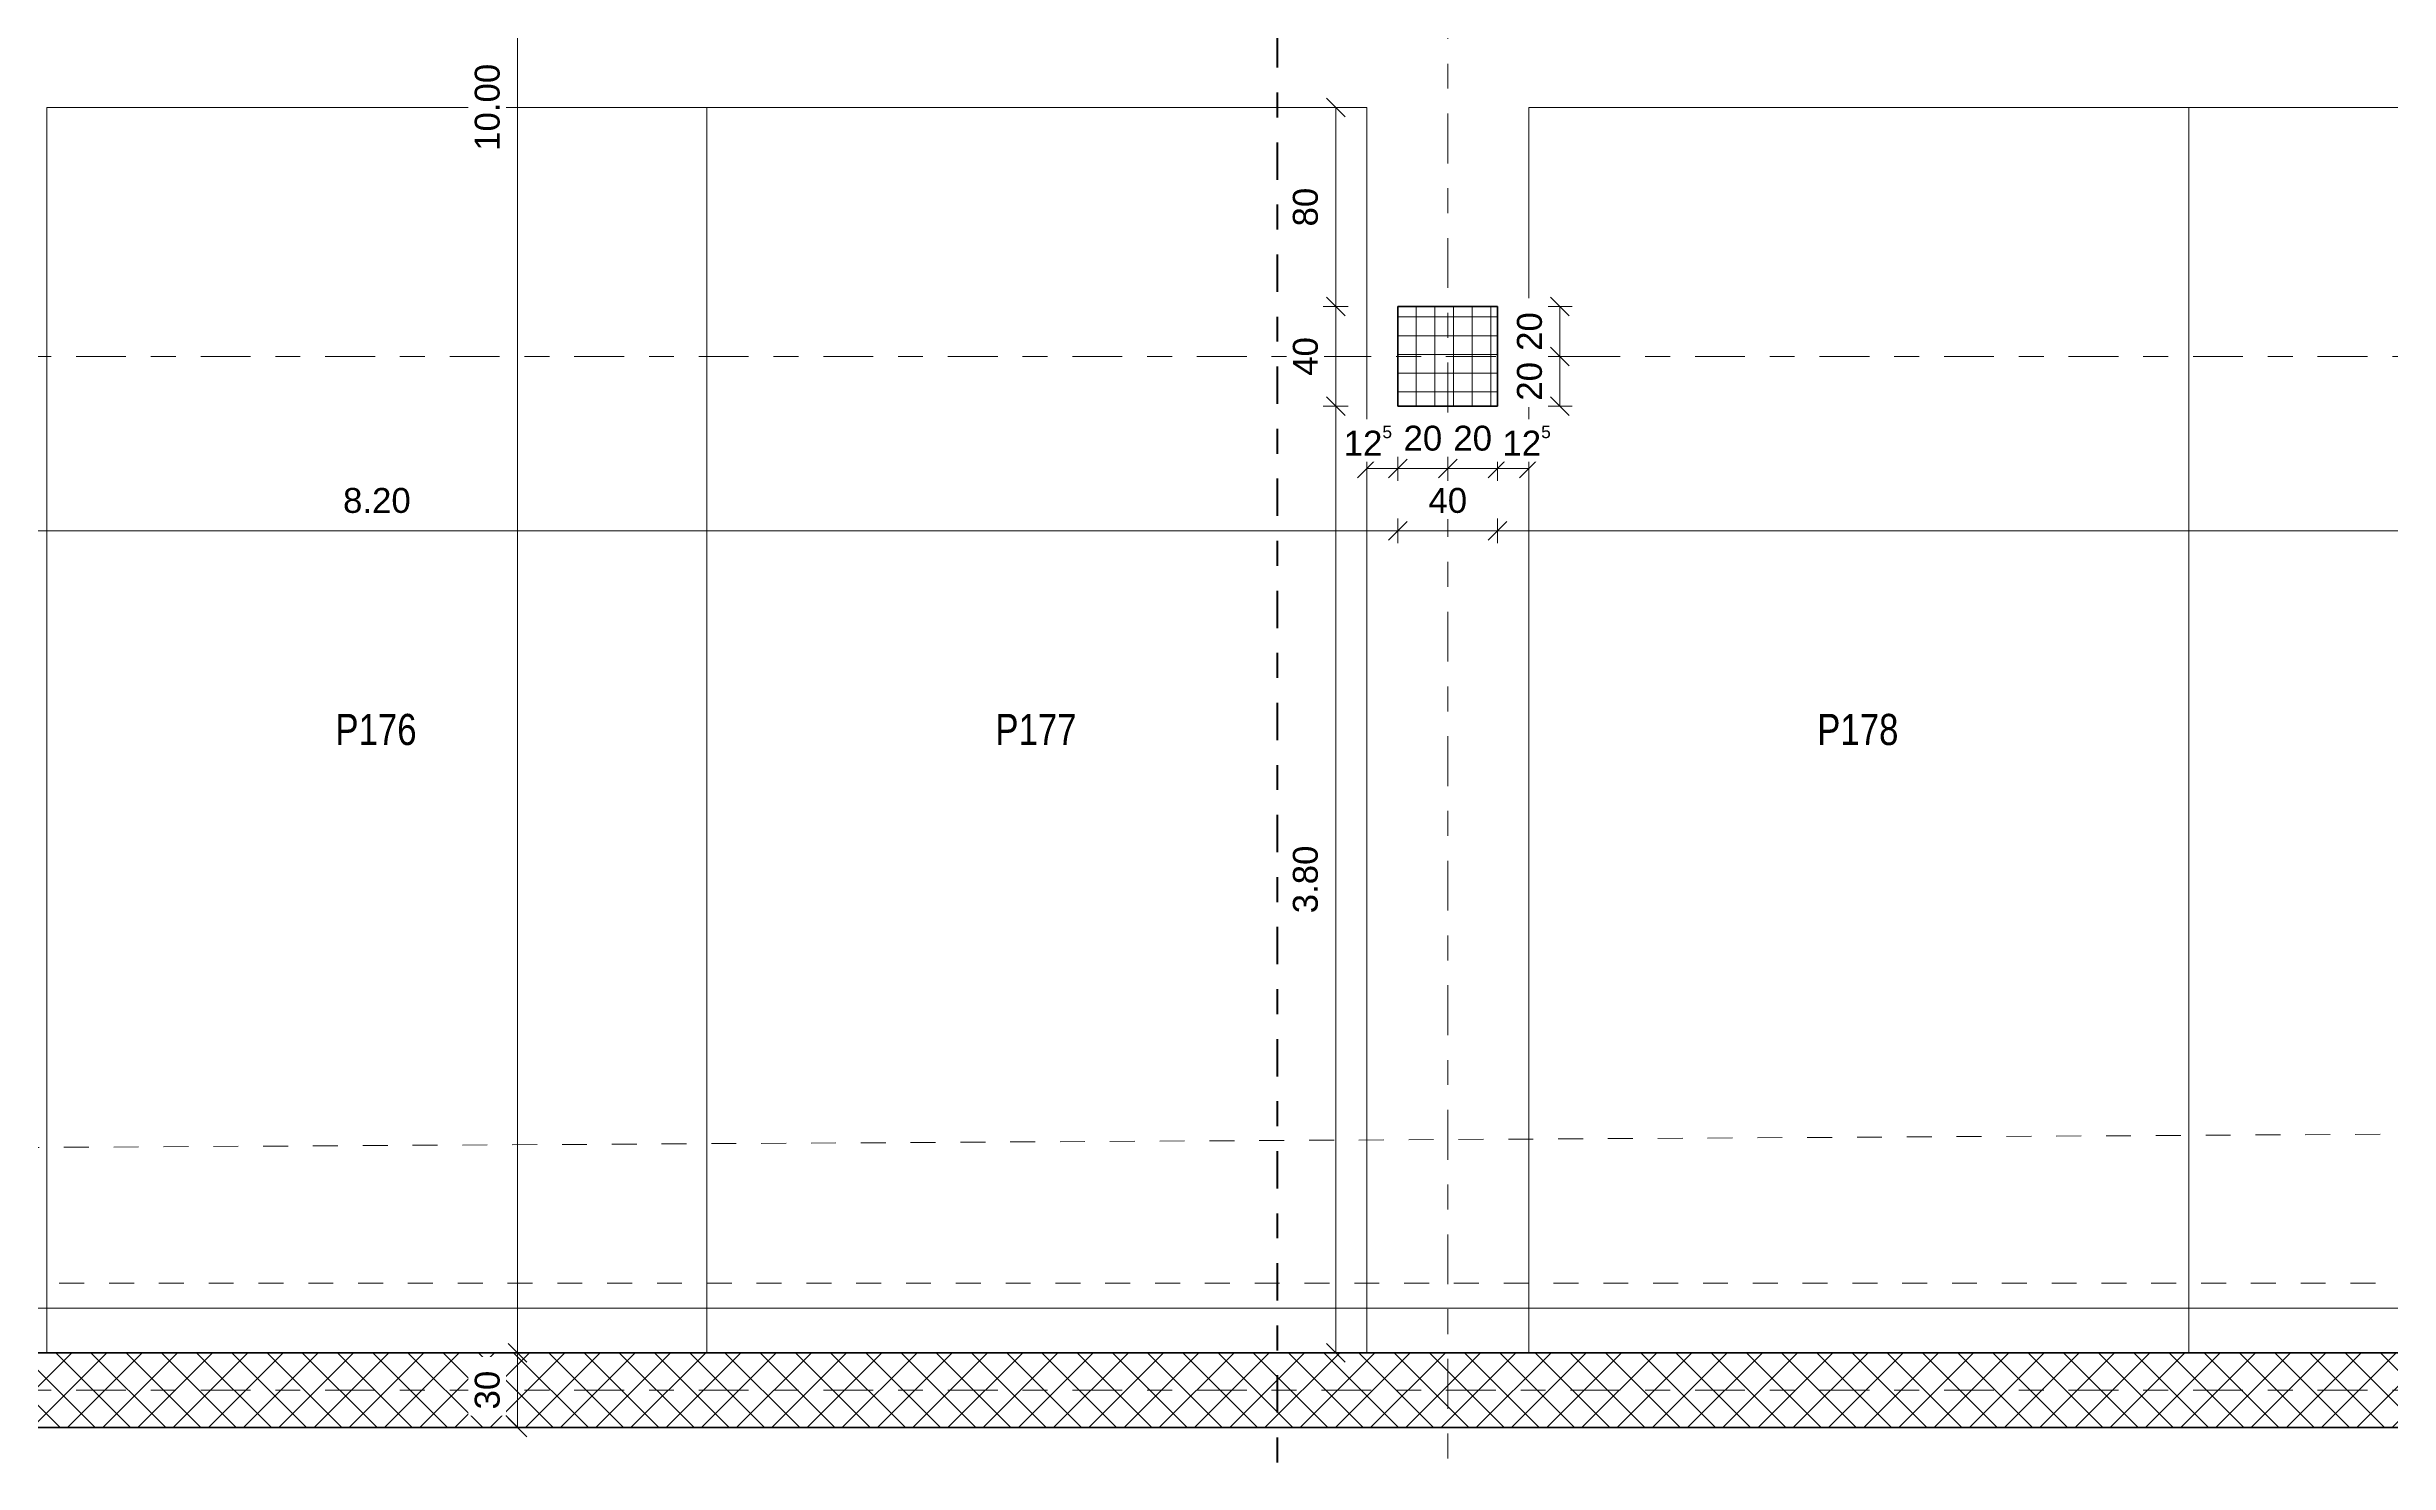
# Model space of a CAD drawing. Header units: metres. Extents: x -86 to 44, y -23 to 39.
# Drawn here: x -37.9 to -28.49, y -17.88 to -12.19 of the extents above; entities that cross this region are included whole.
import ezdxf

# ---------------------------------------------------------------- set-up
doc = ezdxf.new("R2010")
doc.units = ezdxf.units.M
for name, pattern in [('_Rasterlinie_', [0.375, 0.2, -0.05, 0.075, -0.05]), ('_Strichliert - Fein_', [0.15, 0.1, -0.05]), ('Gestrichelt', [0.1, 0.05, -0.05]), ('Strichpunkt - Mittel', [0.35, 0.15, -0.1, 0, -0.1])]:
    doc.linetypes.add(name, pattern=pattern)
for name, color, linetype, lineweight in [('A-____-____-DIMS', 7, 'Continuous', 5), ('A-____-____-DIMS-50', 7, 'Continuous', 5), ('A-FLOR-____-OTLN', 7, 'Continuous', 9), ('A-WALL-____-MCUT', 7, 'Continuous', 35), ('A-WALL-____-PATT', 7, 'Continuous', 35), ('C-PRKG-____-IDEN', 7, 'Continuous', 5), ('C-PRKG-____-OTLN', 7, 'Continuous', 9), ('S-COLS-____-MCUT', 7, 'Continuous', 35), ('S-COLS-____-OTLN', 7, 'Continuous', 9), ('S-GRID-____-OTLN', 7, 'Continuous', 5)]:
    doc.layers.add(name, color=color, linetype=linetype, lineweight=lineweight)
doc.layers.add('A-____-MATC-OTLN', color=7, linetype='Strichpunkt - Mittel', lineweight=40, true_color=0x0080ff)
doc.layers.add('A-DETL-____-OTLN', color=5, linetype='Continuous', lineweight=9, true_color=0x0000ff)
doc.styles.add('Arial_1', font='arial.ttf', dxfattribs={"height": 0.1})
doc.styles.add('Arial_3', font='arial.ttf', dxfattribs={"width": 0.8, "height": 0.125})
doc.dimstyles.new('SUB_Rohbau_fein', dxfattribs={"dimscale": 0.3048, "dimtxt": 0.102026, "dimasz": 0.246063, "dimexe": 0.164042, "dimexo": 0.0625, "dimgap": 0.123031, "dimtad": 1, "dimdec": 1, "dimlfac": 100, "dimrnd": 0.5, "dimdsep": 46, "dimtxsty": 'Arial_1', "dimblk1": 'OBLIQUE', "dimblk2": 'OBLIQUE', "dimsah": 1, "dimcen": 0.09, "dimazin": 0, "dimtfac": 1, "dimtdec": 4, "dimtix": 1, "dimtmove": 0, "dimatfit": 3, "dimfxl": 0.164042, "dimfxlon": 1, "dimtvp": 1, "dimtfill": 1, "dimtolj": 1, "dimtzin": 0, "dimarcsym": 2})
doc.dimstyles.new('SUB_Rohbau_fein_1', dxfattribs={"dimscale": 0.3048, "dimtxt": 0.102026, "dimasz": 0.246063, "dimexe": 0.164042, "dimexo": 0.0625, "dimgap": 0.123031, "dimtad": 1, "dimrnd": 0.005, "dimzin": 0, "dimdsep": 46, "dimtxsty": 'Arial_1', "dimblk1": 'OBLIQUE', "dimblk2": 'OBLIQUE', "dimsah": 1, "dimcen": 0.09, "dimazin": 0, "dimtfac": 1, "dimtdec": 4, "dimtix": 1, "dimtmove": 0, "dimatfit": 3, "dimfxl": 0.164042, "dimfxlon": 1, "dimtvp": 1, "dimtfill": 1, "dimtolj": 1, "dimtzin": 0, "dimarcsym": 2})
doc.dimstyles.new('SUB_Rohbau_fein_3', dxfattribs={"dimscale": 0.3048, "dimtxt": 0.102026, "dimasz": 0.246063, "dimexe": 0.164042, "dimexo": 0.0625, "dimgap": 0.123031, "dimtad": 1, "dimdec": 1, "dimlfac": 100, "dimrnd": 0.5, "dimdsep": 46, "dimtxsty": 'Arial_1', "dimblk1": 'OBLIQUE', "dimblk2": 'OBLIQUE', "dimsah": 1, "dimcen": 0.09, "dimazin": 0, "dimtfac": 1, "dimtdec": 4, "dimtix": 1, "dimtmove": 2, "dimatfit": 3, "dimfxl": 0.164042, "dimfxlon": 1, "dimtvp": 1, "dimtfill": 1, "dimtolj": 1, "dimtzin": 0, "dimarcsym": 2})
doc.dimstyles.new('SUB_Rohbau_fein_6', dxfattribs={"dimscale": 0.3048, "dimtxt": 0.102026, "dimasz": 0.246063, "dimexe": 0.164042, "dimexo": 0.0625, "dimgap": 0.123031, "dimtad": 1, "dimdec": 1, "dimlfac": 100, "dimrnd": 0.5, "dimdsep": 46, "dimtxsty": 'Arial_1', "dimblk1": 'OBLIQUE', "dimblk2": 'OBLIQUE', "dimsah": 1, "dimcen": 0.09, "dimazin": 0, "dimtfac": 1, "dimtdec": 4, "dimtix": 1, "dimtmove": 0, "dimatfit": 3, "dimfxl": 0.164042, "dimfxlon": 1, "dimtvp": 1, "dimtfill": 1, "dimtolj": 1, "dimtzin": 0, "dimarcsym": 2})
doc.dimstyles.new('SUB_Rohbau_fein_7', dxfattribs={"dimscale": 0.3048, "dimtxt": 0.102026, "dimasz": 0.246063, "dimexe": 0.164042, "dimexo": 0.0625, "dimgap": 0.123031, "dimtad": 1, "dimrnd": 0.005, "dimzin": 0, "dimdsep": 46, "dimtxsty": 'Arial_1', "dimblk1": 'OBLIQUE', "dimblk2": 'OBLIQUE', "dimsah": 1, "dimcen": 0.09, "dimazin": 0, "dimtfac": 1, "dimtdec": 4, "dimtix": 1, "dimtmove": 0, "dimatfit": 3, "dimfxl": 0.164042, "dimfxlon": 1, "dimtvp": 1, "dimtfill": 1, "dimtolj": 1, "dimtzin": 0, "dimarcsym": 2})
doc.dimstyles.new('SUB_Rohbau_fein_8', dxfattribs={"dimscale": 0.3048, "dimtxt": 0.102026, "dimasz": 0.246063, "dimexe": 0.164042, "dimexo": 0.0625, "dimgap": 0.123031, "dimtad": 1, "dimdec": 1, "dimlfac": 100, "dimrnd": 0.5, "dimdsep": 46, "dimtxsty": 'Arial_1', "dimblk1": 'OBLIQUE', "dimblk2": 'OBLIQUE', "dimsah": 1, "dimcen": 0.09, "dimazin": 0, "dimtfac": 1, "dimtdec": 4, "dimtix": 1, "dimtmove": 0, "dimatfit": 3, "dimfxl": 0.164042, "dimfxlon": 1, "dimtvp": 1, "dimtfill": 1, "dimtolj": 1, "dimtzin": 0, "dimarcsym": 2})

# ---------------------------------------------------------------- blocks, each defined once
blk = doc.blocks.new('PP_Parkplatz - 2650 x 5000-V3--01_UG_OK_FFB_AF')
at = {"layer": 'C-PRKG-____-OTLN', "color": 253, "true_color": 0x999999}
for p, q in [((-32.598, -12.4344), (-35.248, -12.4344)), ((-35.248, -12.4344), (-32.598, -12.4344)), ((-35.248, -12.4345), (-35.248, -12.4344)), ((-35.248, -17.4334), (-35.248, -12.4345)), ((-32.598, -12.4345), (-35.248, -12.4345)), ((-35.248, -12.4345), (-35.248, -17.4334)), ((-35.248, -17.4334), (-35.248, -12.4345)), ((-32.598, -12.4345), (-32.598, -12.4344)), ((-32.598, -17.4334), (-32.598, -12.4345)), ((-32.598, -17.4334), (-32.598, -12.4345)), ((-32.598, -12.4345), (-32.598, -17.4334)), ((-35.248, -17.4334), (-35.248, -17.4334)), ((-32.598, -17.4334), (-32.598, -17.4334))]:
    blk.add_line(p, q, dxfattribs=at)
blk = doc.blocks.new('PP_Parkplatz - 2650 x 5000-V4--01_UG_OK_FFB_AF')
at = {"layer": 'C-PRKG-____-OTLN', "color": 253, "true_color": 0x999999}
for p, q in [((-35.248, -12.4344), (-37.898, -12.4344)), ((-37.898, -12.4344), (-35.248, -12.4344)), ((-37.898, -12.4345), (-37.898, -12.4344)), ((-37.898, -17.4334), (-37.898, -12.4345)), ((-35.248, -12.4345), (-37.898, -12.4345)), ((-37.898, -12.4345), (-37.898, -17.4334)), ((-37.898, -17.4334), (-37.898, -12.4345)), ((-35.248, -12.4345), (-35.248, -12.4344)), ((-35.248, -17.4334), (-35.248, -12.4345)), ((-35.248, -17.4334), (-35.248, -12.4345)), ((-35.248, -12.4345), (-35.248, -17.4334)), ((-37.898, -17.4334), (-37.898, -17.4334)), ((-35.248, -17.4334), (-35.248, -17.4334))]:
    blk.add_line(p, q, dxfattribs=at)
blk = doc.blocks.new('DIMBLOCK817--01_UG_OK_FFB_AF')
at = {"layer": 'A-____-____-DIMS-50'}
for p, q in [((-40.673, -14.1334), (-40.673, -14.0834)), ((-40.673, -14.1334), (-40.6355, -14.0959)), ((-32.473, -14.1334), (-32.473, -14.0834)), ((-32.473, -14.1334), (-32.4355, -14.0959)), ((-40.673, -14.1334), (-40.7105, -14.1709)), ((-40.673, -14.1334), (-32.473, -14.1334)), ((-40.673, -14.1334), (-40.673, -14.1834)), ((-32.473, -14.1334), (-32.5105, -14.1709)), ((-32.473, -14.1334), (-32.473, -14.1834))]:
    blk.add_line(p, q, dxfattribs=at)
at = {"layer": 'A-____-____-DIMS-50', "color": 0, "insert": (-36.7087, -13.9614), "char_height": 0.1, "width": 0.325653, "attachment_point": 1, "line_spacing_factor": 0.941778, "style": 'Arial_1', "bg_fill": 3, "box_fill_scale": 1.25, "bg_fill_color": 256, "bg_fill_true_color": 13158600, "bg_fill_transparency": 0}
blk.add_mtext('8.20', dxfattribs=at)
blk = doc.blocks.new('_Oblique')
at = {"color": 0, "linetype": 'ByBlock', "lineweight": -2}
blk.add_line((-0.5, -0.5), (0.5, 0.5), dxfattribs=at)
blk = doc.blocks.new('DIMBLOCK818--01_UG_OK_FFB_AF')
at = {"layer": 'A-____-____-DIMS-50'}
for p, q in [((-32.473, -14.1334), (-32.473, -14.0834)), ((-32.473, -14.1334), (-32.4355, -14.0959)), ((-32.073, -14.1334), (-32.073, -14.0834)), ((-32.073, -14.1334), (-32.0355, -14.0959)), ((-32.473, -14.1334), (-32.5105, -14.1709)), ((-32.473, -14.1334), (-32.073, -14.1334)), ((-32.473, -14.1334), (-32.473, -14.1834)), ((-32.073, -14.1334), (-32.1105, -14.1709)), ((-32.073, -14.1334), (-32.073, -14.1834))]:
    blk.add_line(p, q, dxfattribs=at)
at = {"layer": 'A-____-____-DIMS-50', "color": 0, "insert": (-32.3506, -13.9614), "char_height": 0.1, "width": 0.186088, "attachment_point": 1, "line_spacing_factor": 0.941778, "style": 'Arial_1', "bg_fill": 3, "box_fill_scale": 1.25, "bg_fill_color": 256, "bg_fill_true_color": 13158600, "bg_fill_transparency": 0}
blk.add_mtext('40', dxfattribs=at)
blk = doc.blocks.new('DIMBLOCK819--01_UG_OK_FFB_AF')
at = {"layer": 'A-____-____-DIMS-50'}
for p, q in [((-32.073, -14.1334), (-32.073, -14.0834)), ((-32.073, -14.1334), (-32.0355, -14.0959)), ((-23.873, -14.1334), (-23.873, -14.0834)), ((-23.873, -14.1334), (-23.8355, -14.0959)), ((-32.073, -14.1334), (-32.1105, -14.1709)), ((-32.073, -14.1334), (-23.873, -14.1334)), ((-32.073, -14.1334), (-32.073, -14.1834)), ((-23.873, -14.1334), (-23.9105, -14.1709)), ((-23.873, -14.1334), (-23.873, -14.1834))]:
    blk.add_line(p, q, dxfattribs=at)
at = {"layer": 'A-____-____-DIMS-50', "color": 0, "insert": (-28.1087, -13.9614), "char_height": 0.1, "width": 0.325653, "attachment_point": 1, "line_spacing_factor": 0.941778, "style": 'Arial_1', "bg_fill": 3, "box_fill_scale": 1.25, "bg_fill_color": 256, "bg_fill_true_color": 13158600, "bg_fill_transparency": 0}
blk.add_mtext('8.20', dxfattribs=at)
blk = doc.blocks.new('DIMBLOCK844--01_UG_OK_FFB_AF')
at = {"layer": 'A-____-____-DIMS-50'}
for p, q in [((-32.723, -13.6334), (-32.773, -13.6334)), ((-32.723, -13.6334), (-32.7605, -13.5959)), ((-32.723, -17.4334), (-32.723, -13.6334)), ((-32.723, -13.6334), (-32.6855, -13.6709)), ((-32.723, -13.6334), (-32.673, -13.6334)), ((-32.723, -17.4334), (-32.7605, -17.3959)), ((-32.723, -17.4334), (-32.773, -17.4334)), ((-32.723, -17.4334), (-32.6855, -17.4709)), ((-32.723, -17.4334), (-32.673, -17.4334))]:
    blk.add_line(p, q, dxfattribs=at)
at = {"layer": 'A-____-____-DIMS-50', "color": 0, "insert": (-32.895, -15.6691), "char_height": 0.1, "width": 0.325653, "attachment_point": 1, "rotation": 90, "line_spacing_factor": 0.941778, "style": 'Arial_1', "bg_fill": 3, "box_fill_scale": 1.25, "bg_fill_color": 256, "bg_fill_true_color": 13158600, "bg_fill_transparency": 0}
blk.add_mtext('3.80', dxfattribs=at)
blk = doc.blocks.new('DIMBLOCK845--01_UG_OK_FFB_AF')
at = {"layer": 'A-____-____-DIMS-50'}
for p, q in [((-32.723, -13.2334), (-32.773, -13.2334)), ((-32.723, -13.2334), (-32.7605, -13.1959)), ((-32.723, -13.6334), (-32.723, -13.2334)), ((-32.723, -13.2334), (-32.6855, -13.2709)), ((-32.723, -13.2334), (-32.673, -13.2334)), ((-32.723, -13.6334), (-32.773, -13.6334)), ((-32.723, -13.6334), (-32.7605, -13.5959)), ((-32.723, -13.6334), (-32.6855, -13.6709)), ((-32.723, -13.6334), (-32.673, -13.6334))]:
    blk.add_line(p, q, dxfattribs=at)
at = {"layer": 'A-____-____-DIMS-50', "color": 0, "insert": (-32.895, -13.511), "char_height": 0.1, "width": 0.186088, "attachment_point": 1, "rotation": 90, "line_spacing_factor": 0.941778, "style": 'Arial_1', "bg_fill": 3, "box_fill_scale": 1.25, "bg_fill_color": 256, "bg_fill_true_color": 13158600, "bg_fill_transparency": 0}
blk.add_mtext('40', dxfattribs=at)
blk = doc.blocks.new('DIMBLOCK846--01_UG_OK_FFB_AF')
at = {"layer": 'A-____-____-DIMS-50'}
for p, q in [((-32.723, -12.4344), (-32.7605, -12.3969)), ((-32.723, -12.4344), (-32.773, -12.4344)), ((-32.723, -13.2334), (-32.723, -12.4344)), ((-32.723, -12.4344), (-32.6855, -12.4719)), ((-32.723, -12.4344), (-32.673, -12.4344)), ((-32.723, -13.2334), (-32.773, -13.2334)), ((-32.723, -13.2334), (-32.7605, -13.1959)), ((-32.723, -13.2334), (-32.6855, -13.2709)), ((-32.723, -13.2334), (-32.673, -13.2334))]:
    blk.add_line(p, q, dxfattribs=at)
at = {"layer": 'A-____-____-DIMS-50', "color": 0, "insert": (-32.895, -12.9115), "char_height": 0.1, "width": 0.186088, "attachment_point": 1, "rotation": 90, "line_spacing_factor": 0.941778, "style": 'Arial_1', "bg_fill": 3, "box_fill_scale": 1.25, "bg_fill_color": 256, "bg_fill_true_color": 13158600, "bg_fill_transparency": 0}
blk.add_mtext('80', dxfattribs=at)
blk = doc.blocks.new('DIMBLOCK1005--01_UG_OK_FFB_AF')
at = {"layer": 'A-____-____-DIMS-50'}
for p, q in [((-36.008, -17.4334), (-36.0455, -17.3959)), ((-36.008, -17.4334), (-36.058, -17.4334)), ((-36.008, -17.7334), (-36.008, -17.4334)), ((-36.008, -17.4334), (-35.9705, -17.4709)), ((-36.008, -17.4334), (-35.958, -17.4334)), ((-36.008, -17.7334), (-36.058, -17.7334)), ((-36.008, -17.7334), (-36.0455, -17.6959)), ((-36.008, -17.7334), (-35.9705, -17.7709)), ((-36.008, -17.7334), (-35.958, -17.7334))]:
    blk.add_line(p, q, dxfattribs=at)
at = {"layer": 'A-____-____-DIMS-50', "color": 0, "insert": (-36.18, -17.661), "char_height": 0.1, "width": 0.186088, "attachment_point": 1, "rotation": 90, "line_spacing_factor": 0.941778, "style": 'Arial_1', "bg_fill": 3, "box_fill_scale": 1.25, "bg_fill_color": 256, "bg_fill_true_color": 13158600, "bg_fill_transparency": 0}
blk.add_mtext('30', dxfattribs=at)
blk = doc.blocks.new('DIMBLOCK1006--01_UG_OK_FFB_AF')
at = {"layer": 'A-____-____-DIMS-50'}
for p, q in [((-36.008, -7.4334), (-36.0455, -7.3959)), ((-36.008, -7.4334), (-36.058, -7.4334)), ((-36.008, -17.4334), (-36.008, -7.4334)), ((-36.008, -7.4334), (-35.9705, -7.4709)), ((-36.008, -7.4334), (-35.958, -7.4334)), ((-36.008, -17.4334), (-36.0455, -17.3959)), ((-36.008, -17.4334), (-36.058, -17.4334)), ((-36.008, -17.4334), (-35.9705, -17.4709)), ((-36.008, -17.4334), (-35.958, -17.4334))]:
    blk.add_line(p, q, dxfattribs=at)
at = {"layer": 'A-____-____-DIMS-50', "color": 0, "insert": (-36.18, -12.6079), "char_height": 0.1, "width": 0.418697, "attachment_point": 1, "rotation": 90, "line_spacing_factor": 0.941778, "style": 'Arial_1', "bg_fill": 3, "box_fill_scale": 1.25, "bg_fill_color": 256, "bg_fill_true_color": 13158600, "bg_fill_transparency": 0}
blk.add_mtext('10.00', dxfattribs=at)
blk = doc.blocks.new('DIMBLOCK1882--01_UG_OK_FFB_AF')
at = {"layer": 'A-____-____-DIMS-50'}
for p, q in [((-31.823, -13.2334), (-31.873, -13.2334)), ((-31.823, -13.2334), (-31.8605, -13.1959)), ((-31.823, -13.2334), (-31.823, -13.4334)), ((-31.823, -13.2334), (-31.7855, -13.2709)), ((-31.823, -13.2334), (-31.773, -13.2334)), ((-31.823, -13.4334), (-31.873, -13.4334)), ((-31.823, -13.4334), (-31.8605, -13.3959)), ((-31.823, -13.4334), (-31.7855, -13.4709)), ((-31.823, -13.4334), (-31.773, -13.4334))]:
    blk.add_line(p, q, dxfattribs=at)
at = {"layer": 'A-____-____-DIMS-50', "color": 0, "insert": (-31.995, -13.411), "char_height": 0.1, "width": 0.186088, "attachment_point": 1, "rotation": 90, "line_spacing_factor": 0.941778, "style": 'Arial_1', "bg_fill": 3, "box_fill_scale": 1.25, "bg_fill_color": 256, "bg_fill_true_color": 13158600, "bg_fill_transparency": 0}
blk.add_mtext('20', dxfattribs=at)
blk = doc.blocks.new('DIMBLOCK1883--01_UG_OK_FFB_AF')
at = {"layer": 'A-____-____-DIMS-50'}
for p, q in [((-31.823, -13.4334), (-31.873, -13.4334)), ((-31.823, -13.4334), (-31.8605, -13.3959)), ((-31.823, -13.4334), (-31.823, -13.6334)), ((-31.823, -13.4334), (-31.7855, -13.4709)), ((-31.823, -13.4334), (-31.773, -13.4334)), ((-31.823, -13.6334), (-31.873, -13.6334)), ((-31.823, -13.6334), (-31.8605, -13.5959)), ((-31.823, -13.6334), (-31.7855, -13.6709)), ((-31.823, -13.6334), (-31.773, -13.6334))]:
    blk.add_line(p, q, dxfattribs=at)
at = {"layer": 'A-____-____-DIMS-50', "color": 0, "insert": (-31.995, -13.611), "char_height": 0.1, "width": 0.186088, "attachment_point": 1, "rotation": 90, "line_spacing_factor": 0.941778, "style": 'Arial_1', "bg_fill": 3, "box_fill_scale": 1.25, "bg_fill_color": 256, "bg_fill_true_color": 13158600, "bg_fill_transparency": 0}
blk.add_mtext('20', dxfattribs=at)
blk = doc.blocks.new('DIMBLOCK1906--01_UG_OK_FFB_AF')
at = {"layer": 'A-____-____-DIMS-50'}
for p, q in [((-32.598, -13.8834), (-32.6355, -13.9209)), ((-32.598, -13.8834), (-32.598, -13.8334)), ((-32.598, -13.8834), (-32.5605, -13.8459)), ((-32.598, -13.8834), (-32.473, -13.8834)), ((-32.598, -13.8834), (-32.598, -13.9334)), ((-32.473, -13.8834), (-32.5105, -13.9209)), ((-32.473, -13.8834), (-32.473, -13.8334)), ((-32.473, -13.8834), (-32.4355, -13.8459)), ((-32.473, -13.8834), (-32.473, -13.9334))]:
    blk.add_line(p, q, dxfattribs=at)
at = {"layer": 'A-____-____-DIMS-50', "color": 0, "insert": (-32.6908, -13.7114), "char_height": 0.1, "width": 0.248525, "attachment_point": 1, "line_spacing_factor": 0.941778, "style": 'Arial_1', "bg_fill": 3, "box_fill_scale": 1.25, "bg_fill_color": 256, "bg_fill_true_color": 13158600, "bg_fill_transparency": 0}
blk.add_mtext('12\\A2\\H0.5x;\\S5^  ;\\H2x;', dxfattribs=at)
blk = doc.blocks.new('DIMBLOCK1907--01_UG_OK_FFB_AF')
at = {"layer": 'A-____-____-DIMS-50'}
for p, q in [((-32.473, -13.8834), (-32.5105, -13.9209)), ((-32.473, -13.8834), (-32.473, -13.8334)), ((-32.473, -13.8834), (-32.4355, -13.8459)), ((-32.473, -13.8834), (-32.273, -13.8834)), ((-32.473, -13.8834), (-32.473, -13.9334)), ((-32.273, -13.8834), (-32.3105, -13.9209)), ((-32.273, -13.8834), (-32.273, -13.8334)), ((-32.273, -13.8834), (-32.2355, -13.8459)), ((-32.273, -13.8834), (-32.273, -13.9334))]:
    blk.add_line(p, q, dxfattribs=at)
at = {"layer": 'A-____-____-DIMS-50', "color": 0, "insert": (-32.4506, -13.7114), "char_height": 0.1, "width": 0.186088, "attachment_point": 1, "line_spacing_factor": 0.941778, "style": 'Arial_1', "bg_fill": 3, "box_fill_scale": 1.25, "bg_fill_color": 256, "bg_fill_true_color": 13158600, "bg_fill_transparency": 0}
blk.add_mtext('20', dxfattribs=at)
blk = doc.blocks.new('DIMBLOCK1908--01_UG_OK_FFB_AF')
at = {"layer": 'A-____-____-DIMS-50'}
for p, q in [((-32.273, -13.8834), (-32.3105, -13.9209)), ((-32.273, -13.8834), (-32.273, -13.8334)), ((-32.273, -13.8834), (-32.2355, -13.8459)), ((-32.273, -13.8834), (-32.073, -13.8834)), ((-32.273, -13.8834), (-32.273, -13.9334)), ((-32.073, -13.8834), (-32.1105, -13.9209)), ((-32.073, -13.8834), (-32.073, -13.8334)), ((-32.073, -13.8834), (-32.0355, -13.8459)), ((-32.073, -13.8834), (-32.073, -13.9334))]:
    blk.add_line(p, q, dxfattribs=at)
at = {"layer": 'A-____-____-DIMS-50', "color": 0, "insert": (-32.2506, -13.7114), "char_height": 0.1, "width": 0.186088, "attachment_point": 1, "line_spacing_factor": 0.941778, "style": 'Arial_1', "bg_fill": 3, "box_fill_scale": 1.25, "bg_fill_color": 256, "bg_fill_true_color": 13158600, "bg_fill_transparency": 0}
blk.add_mtext('20', dxfattribs=at)
blk = doc.blocks.new('DIMBLOCK1909--01_UG_OK_FFB_AF')
at = {"layer": 'A-____-____-DIMS-50'}
for p, q in [((-32.073, -13.8834), (-32.1105, -13.9209)), ((-32.073, -13.8834), (-32.073, -13.8334)), ((-32.073, -13.8834), (-32.0355, -13.8459)), ((-32.073, -13.8834), (-31.948, -13.8834)), ((-32.073, -13.8834), (-32.073, -13.9334)), ((-31.948, -13.8834), (-31.9855, -13.9209)), ((-31.948, -13.8834), (-31.948, -13.8334)), ((-31.948, -13.8834), (-31.9105, -13.8459)), ((-31.948, -13.8834), (-31.948, -13.9334))]:
    blk.add_line(p, q, dxfattribs=at)
at = {"layer": 'A-____-____-DIMS-50', "color": 0, "insert": (-32.0534, -13.7114), "char_height": 0.1, "width": 0.248525, "attachment_point": 1, "line_spacing_factor": 0.941778, "style": 'Arial_1', "bg_fill": 3, "box_fill_scale": 1.25, "bg_fill_color": 256, "bg_fill_true_color": 13158600, "bg_fill_transparency": 0}
blk.add_mtext('12\\A2\\H0.5x;\\S5^  ;\\H2x;', dxfattribs=at)

msp = doc.modelspace()

# ---------------------------------------------------------------- hatches: boundary and pattern name
at = {"layer": 'A-WALL-____-PATT', "lineweight": 9}
h = msp.add_hatch(dxfattribs=at)
h.set_pattern_fill('FP_1', color=256, style=0, pattern_type=2)
h.set_pattern_definition([(45, (0, 0), (-0.07071068, 0.07071068), []), (135, (0, 0), (-0.07071068, -0.07071068), [])])
h.paths.add_polyline_path([(19.4754, -17.7334), (25.452, -17.7334), (25.452, -17.4334), (-77.5379, -17.4334), (-77.508, -17.7334), (11.3829, -17.7334)])
at = {"layer": 'S-COLS-____-OTLN'}
h = msp.add_hatch(dxfattribs=at)
h.set_pattern_fill('FP_2', color=256, style=0, pattern_type=2)
h.set_pattern_definition([(0, (0, 0), (0, 0.075), []), (90, (0, 0), (-0.075, 5e-18), [])])
h.paths.add_polyline_path([(-32.073, -13.6334), (-32.073, -13.2334), (-32.473, -13.2334), (-32.473, -13.6334)])

# ---------------------------------------------------------------- linework, layer by layer
at = {"layer": 'A-DETL-____-OTLN', "color": 30, "linetype": '_Strichliert - Fein_', "true_color": 0xff8000}
msp.add_line((-75.8289, -16.8216), (28.844, -16.2345), dxfattribs=at)
at = {"layer": 'A-DETL-____-OTLN', "color": 7, "linetype": 'Gestrichelt'}
msp.add_line((-17.748, -17.1534), (-70.258, -17.1534), dxfattribs=at)
at = {"layer": 'A-FLOR-____-OTLN'}
msp.add_line((-70.258, -17.254), (-23.348, -17.254), dxfattribs=at)
at = {"layer": 'A-WALL-____-MCUT'}
for p, q in [((-17.748, -17.4334), (-70.258, -17.4334)), ((-77.508, -17.7334), (25.752, -17.7334))]:
    msp.add_line(p, q, dxfattribs=at)
at = {"layer": 'S-COLS-____-MCUT'}
for p, q in [((-32.073, -13.2334), (-32.473, -13.2334)), ((-32.473, -13.2334), (-32.473, -13.6334)), ((-32.073, -13.6334), (-32.073, -13.2334)), ((-32.473, -13.6334), (-32.073, -13.6334))]:
    msp.add_line(p, q, dxfattribs=at)
at = {"layer": 'S-GRID-____-OTLN', "color": 8, "linetype": '_Rasterlinie_', "true_color": 0x808080}
for p, q in [((-32.273, -20.6582), (-32.273, -5.3534)), ((-80.7802, -13.4334), (27.9515, -13.4334)), ((-80.7802, -17.5834), (27.9515, -17.5834))]:
    msp.add_line(p, q, dxfattribs=at)

# ---------------------------------------------------------------- block references
at = {"layer": 'C-PRKG-____-OTLN', "color": 253, "true_color": 0x999999}
for name, p in [('PP_Parkplatz - 2650 x 5000-V4--01_UG_OK_FFB_AF', (0, 0)), ('PP_Parkplatz - 2650 x 5000-V3--01_UG_OK_FFB_AF', (0, 0)), ('PP_Parkplatz - 2650 x 5000-V3--01_UG_OK_FFB_AF', (3.3, 0)), ('PP_Parkplatz - 2650 x 5000-V3--01_UG_OK_FFB_AF', (5.95, 0))]:
    msp.add_blockref(name, p, dxfattribs=at)

# ---------------------------------------------------------------- next in the draw order: texts
at = {"layer": 'C-PRKG-____-IDEN', "char_height": 0.125, "width": 0.391223, "attachment_point": 1, "style": 'Arial_3', "bg_fill": 3, "box_fill_scale": 1.25, "bg_fill_color": 256, "bg_fill_true_color": 13158600, "bg_fill_transparency": 0}
for s, insert in [('P176', (-36.7396, -14.8684)), ('P177', (-34.0896, -14.8684)), ('P178', (-30.7896, -14.8684))]:
    msp.add_mtext(s, dxfattribs=dict(at, insert=insert))

# ---------------------------------------------------------------- next in the draw order: dimensions: what is measured, and where the dimension line sits
at = {"layer": 'A-____-____-DIMS'}
for base, p1, p2, dimstyle, override, picture, middle in [((-31.823, -13.4334), (-31.873, -13.2334), (-31.773, -13.4334), 'SUB_Rohbau_fein_8', {"dimpost": '<>', "dimfxl": 0.223607}, 'DIMBLOCK1882--01_UG_OK_FFB_AF', (-31.9116, -13.3334)), ((-36.008, -17.4334), (-36.058, -17.7334), (-36.058, -17.4334), 'SUB_Rohbau_fein_6', {"dimpost": '<>', "dimfxl": 0.300023}, 'DIMBLOCK1005--01_UG_OK_FFB_AF', (-36.0966, -17.5834))]:
    dim = msp.add_linear_dim(base=base, p1=p1, p2=p2, angle=90, dimstyle=dimstyle, override=override, dxfattribs=at)
    dim.commit()
    dim.dimension.update_dxf_attribs({"geometry": picture, "text_midpoint": middle})
dim = msp.add_linear_dim(base=(-32.473, -14.1334), p1=(-40.673, -14.0834), p2=(-32.473, -14.0834), dimstyle='SUB_Rohbau_fein_1', override={"dimpost": '<>', "dimfxl": 8.2}, dxfattribs=at)
dim.commit()
dim.dimension.update_dxf_attribs({"geometry": 'DIMBLOCK817--01_UG_OK_FFB_AF', "text_midpoint": (-36.573, -14.0449)})

# ---------------------------------------------------------------- next in the draw order: dimensions: what is measured, and where the dimension line sits
for base, p1, p2, dimstyle, override, picture, middle in [((-36.008, -7.4334), (-36.058, -17.4334), (-36.058, -7.4334), 'SUB_Rohbau_fein_7', {"dimpost": '<>', "dimfxl": 9.999977}, 'DIMBLOCK1006--01_UG_OK_FFB_AF', (-36.0966, -12.4334)), ((-31.823, -13.6334), (-31.773, -13.4334), (-31.873, -13.6334), 'SUB_Rohbau_fein_8', {"dimpost": '<>', "dimfxl": 0.223607}, 'DIMBLOCK1883--01_UG_OK_FFB_AF', (-31.9116, -13.5334)), ((-32.723, -13.6334), (-32.773, -17.4334), (-32.673, -13.6334), 'SUB_Rohbau_fein_1', {"dimpost": '<>', "dimfxl": 3.801316}, 'DIMBLOCK844--01_UG_OK_FFB_AF', (-32.8116, -15.5334))]:
    dim = msp.add_linear_dim(base=base, p1=p1, p2=p2, angle=90, dimstyle=dimstyle, override=override, dxfattribs=at)
    dim.commit()
    dim.dimension.update_dxf_attribs({"geometry": picture, "text_midpoint": middle})
dim = msp.add_linear_dim(base=(-32.073, -14.1334), p1=(-32.473, -14.0834), p2=(-32.073, -14.0834), dimstyle='SUB_Rohbau_fein', override={"dimpost": '<>', "dimfxl": 0.4}, dxfattribs=at)
dim.commit()
dim.dimension.update_dxf_attribs({"geometry": 'DIMBLOCK818--01_UG_OK_FFB_AF', "text_midpoint": (-32.273, -14.0449)})

# ---------------------------------------------------------------- next in the draw order: dimensions: what is measured, and where the dimension line sits
dim = msp.add_linear_dim(base=(-32.723, -13.2334), p1=(-32.673, -13.6334), p2=(-32.673, -13.2334), angle=90, dimstyle='SUB_Rohbau_fein', override={"dimpost": '<>', "dimfxl": 0.4}, dxfattribs=at)
dim.commit()
dim.dimension.update_dxf_attribs({"geometry": 'DIMBLOCK845--01_UG_OK_FFB_AF', "text_midpoint": (-32.8116, -13.4334)})
dim = msp.add_linear_dim(base=(-23.873, -14.1334), p1=(-32.073, -14.0834), p2=(-23.873, -14.0834), dimstyle='SUB_Rohbau_fein_1', override={"dimpost": '<>', "dimfxl": 8.2}, dxfattribs=at)
dim.commit()
dim.dimension.update_dxf_attribs({"geometry": 'DIMBLOCK819--01_UG_OK_FFB_AF', "text_midpoint": (-27.973, -14.0449)})

# ---------------------------------------------------------------- next in the draw order: dimensions: what is measured, and where the dimension line sits
dim = msp.add_linear_dim(base=(-32.723, -12.4344), p1=(-32.673, -13.2334), p2=(-32.773, -12.4344), angle=90, dimstyle='SUB_Rohbau_fein', override={"dimpost": '<>', "dimfxl": 0.805229}, dxfattribs=at)
dim.commit()
dim.dimension.update_dxf_attribs({"geometry": 'DIMBLOCK846--01_UG_OK_FFB_AF', "text_midpoint": (-32.8116, -12.8339)})
dim = msp.add_linear_dim(base=(-32.473, -13.8834), p1=(-32.598, -13.8334), p2=(-32.473, -13.8334), text='\\A1;12\\Q;{\\A1;{\\H0.5x;\\S5^ ;}}', dimstyle='SUB_Rohbau_fein_3', override={"dimpost": '<>', "dimfxl": 0.125}, dxfattribs=at)
dim.commit()
dim.dimension.update_dxf_attribs({"geometry": 'DIMBLOCK1906--01_UG_OK_FFB_AF', "text_midpoint": (-32.5666, -13.7781), "dimtype": 160})

# ---------------------------------------------------------------- next in the draw order: linework, layer by layer
at = {"layer": 'A-____-MATC-OTLN'}
msp.add_line((-32.958, 38.7262), (-32.958, -22.76), dxfattribs=at)

# ---------------------------------------------------------------- next in the draw order: dimensions: what is measured, and where the dimension line sits
at = {"layer": 'A-____-____-DIMS'}
dim = msp.add_linear_dim(base=(-32.273, -13.8834), p1=(-32.473, -13.8334), p2=(-32.273, -13.8334), dimstyle='SUB_Rohbau_fein_8', override={"dimpost": '<>', "dimfxl": 0.2}, dxfattribs=at)
dim.commit()
dim.dimension.update_dxf_attribs({"geometry": 'DIMBLOCK1907--01_UG_OK_FFB_AF', "text_midpoint": (-32.373, -13.7949)})

# ---------------------------------------------------------------- next in the draw order: dimensions: what is measured, and where the dimension line sits
dim = msp.add_linear_dim(base=(-32.073, -13.8834), p1=(-32.273, -13.8334), p2=(-32.073, -13.8334), dimstyle='SUB_Rohbau_fein_8', override={"dimpost": '<>', "dimfxl": 0.2}, dxfattribs=at)
dim.commit()
dim.dimension.update_dxf_attribs({"geometry": 'DIMBLOCK1908--01_UG_OK_FFB_AF', "text_midpoint": (-32.173, -13.7949)})

# ---------------------------------------------------------------- next in the draw order: dimensions: what is measured, and where the dimension line sits
dim = msp.add_linear_dim(base=(-31.948, -13.8834), p1=(-32.073, -13.8334), p2=(-31.948, -13.8334), text='\\A1;12\\Q;{\\A1;{\\H0.5x;\\S5^ ;}}', dimstyle='SUB_Rohbau_fein_3', override={"dimpost": '<>', "dimfxl": 0.125}, dxfattribs=at)
dim.commit()
dim.dimension.update_dxf_attribs({"geometry": 'DIMBLOCK1909--01_UG_OK_FFB_AF', "text_midpoint": (-31.9291, -13.7781), "dimtype": 160})

doc.saveas('drawing.dxf')
